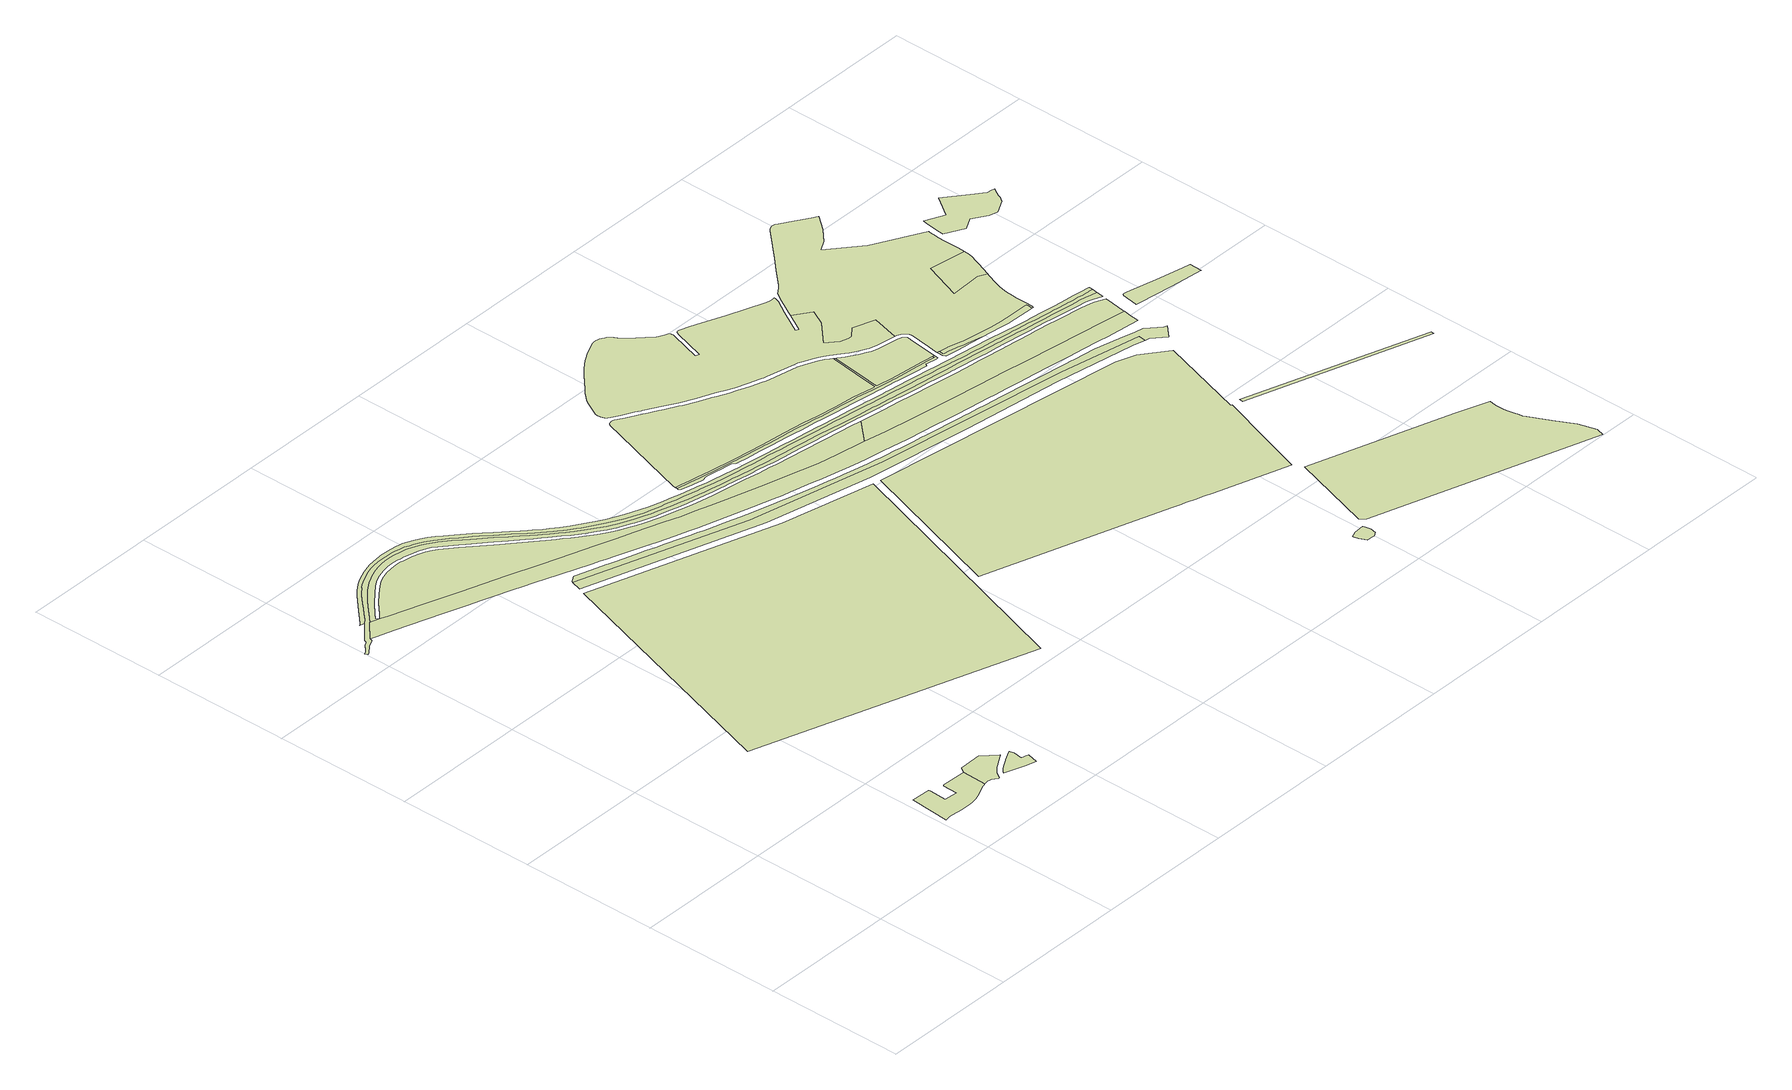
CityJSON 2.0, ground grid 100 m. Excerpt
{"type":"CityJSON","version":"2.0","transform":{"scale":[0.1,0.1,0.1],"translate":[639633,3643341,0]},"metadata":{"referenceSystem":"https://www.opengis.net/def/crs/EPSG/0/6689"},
"CityObjects":{
"landuse1":{"type":"LandUse","attributes":{"class":"211","LandUseDetailAttribute.orgLandUse":"211","LandUseDetailAttribute.areaInSquareMeter":955.73,"LandUseDetailAttribute.urbanPlanType":"21","LandUseDetailAttribute.prefecture":"43","LandUseDetailAttribute.city":"43206","LandUseDetailAttribute.note":"都道府県","LandUseDetailAttribute.surveyYear":2022},"geometry":[{"type":"MultiSurface","lod":"1","boundaries":[[[0,1,2,3,4,5,6,7,8,9,10,11,12,13,14,15,16,17,18,19,20,21,22,23,24,25,26,27,28,29]]]}]},
"landuse2":{"type":"LandUse","attributes":{"class":"202","LandUseDetailAttribute.orgLandUse":"202","LandUseDetailAttribute.areaInSquareMeter":464.9,"LandUseDetailAttribute.urbanPlanType":"21","LandUseDetailAttribute.prefecture":"43","LandUseDetailAttribute.city":"43206","LandUseDetailAttribute.note":"都道府県","LandUseDetailAttribute.surveyYear":2022},"geometry":[{"type":"MultiSurface","lod":"1","boundaries":[[[30,31,25,24,32,33,34,35,36,37,38,39,40,41,42,43,44,45,46,47,48,49,50,51,52,53,54,55,56,57,58,59]]]}]},
"landuse3":{"type":"LandUse","attributes":{"class":"214","LandUseDetailAttribute.orgLandUse":"214","LandUseDetailAttribute.areaInSquareMeter":231.98,"LandUseDetailAttribute.urbanPlanType":"21","LandUseDetailAttribute.prefecture":"43","LandUseDetailAttribute.city":"43206","LandUseDetailAttribute.note":"都道府県","LandUseDetailAttribute.surveyYear":2022},"geometry":[{"type":"MultiSurface","lod":"1","boundaries":[[[60,61,62,63,64,65,66,67,68,69,70,71,72,73,74,75,76]]]}]},
"landuse4":{"type":"LandUse","attributes":{"class":"201","LandUseDetailAttribute.orgLandUse":"201","LandUseDetailAttribute.areaInSquareMeter":40777.56,"LandUseDetailAttribute.urbanPlanType":"21","LandUseDetailAttribute.prefecture":"43","LandUseDetailAttribute.city":"43206","LandUseDetailAttribute.note":"都道府県","LandUseDetailAttribute.surveyYear":2022},"geometry":[{"type":"MultiSurface","lod":"1","boundaries":[[[77,78,79,80,81]]]}]},
"landuse5":{"type":"LandUse","attributes":{"class":"216","LandUseDetailAttribute.orgLandUse":"216","LandUseDetailAttribute.areaInSquareMeter":8289.98,"LandUseDetailAttribute.urbanPlanType":"21","LandUseDetailAttribute.prefecture":"43","LandUseDetailAttribute.city":"43206","LandUseDetailAttribute.note":"都道府県","LandUseDetailAttribute.surveyYear":2022},"geometry":[{"type":"MultiSurface","lod":"1","boundaries":[[[82,83,84,85,86,87,88,89,90,91,92,93,94,95,96,97,98,99,100,101,102,103,104,105,106,107,108,109,110,111,112,113,114,115,116,117,118,119,120,121,122,123,124,125,126,127,128,129,130,131,132,133,134,135,136,137,138,139,140,141,142,143,144,145,146,147,148,149,150,151,152,153,154,155,156,157,158,159,160,161,162,163,164,165,166,167,168,169,170,171,172,173,174,175,176,177,178,179,180,181,182,183,184,185,186,187,188,189,190,191,192,193]]]}]},
"landuse6":{"type":"LandUse","attributes":{"class":"204","LandUseDetailAttribute.orgLandUse":"204","LandUseDetailAttribute.areaInSquareMeter":1965.15,"LandUseDetailAttribute.urbanPlanType":"21","LandUseDetailAttribute.prefecture":"43","LandUseDetailAttribute.city":"43206","LandUseDetailAttribute.note":"都道府県","LandUseDetailAttribute.surveyYear":2022},"geometry":[{"type":"MultiSurface","lod":"1","boundaries":[[[194,195,196,197,198,199,200,201,202,203,204,205,206,207,208,209,210,211,212,213,214,215,216,217,218,219,220,221,222,223,224,225,226,227,228,229,230,231,232,233,234,235,236,237,238,239,240,241,242,243,244,245,246,247,248,249,250,251,252,112,111,110,109,108,107,106,105,253,254,255,256,257,258,259,260,261,262,263,264,265,266,267,268,269,270,271,272,273,274,275,276,277,278,279,280,281,282,283,284,285,286,287,288,289,290,291,292,293,294,295,296,297,298,299,300,301,302,303,304,305,306,307,308,309,310,311,312,313,314,315,316,317,318,319,320,321,322,323,324,325,326,327,328,329,330,331,332,333,334,335,336,337,338,339,340,341,342,343,344,345,346,347,348,349,350,351,352,353,354,355,356,357,358,359,360,361,362,363,364,365,366,367,368,369,370,371,372,373,374,375,376,377,378,379,380,381,382,383,384,385,386,387,388,389,390,391,392,393,394,395,396,397,398,399,400,401,402,403,404,405,406,407,408,409,410,411,412,413,414,415,416,417,418,419,420,421,422,423,424,425,426,427,428,429,430,431,432,433,434,435,436,437,438,439,440,441,442,443,444,445,446,447,448,449,450,451,452,453,454,455,456,457,458,459,460,461,462,463,464,465,466,467,468,469,470,471,472,473,474,475,476,477,478,479,480,481,482,483,484,485,486,487,488]]]}]},
"landuse7":{"type":"LandUse","attributes":{"class":"205","LandUseDetailAttribute.orgLandUse":"205","LandUseDetailAttribute.areaInSquareMeter":1916.48,"LandUseDetailAttribute.urbanPlanType":"21","LandUseDetailAttribute.prefecture":"43","LandUseDetailAttribute.city":"43206","LandUseDetailAttribute.note":"都道府県","LandUseDetailAttribute.surveyYear":2022},"geometry":[{"type":"MultiSurface","lod":"1","boundaries":[[[489,490,491,492,493,494,495,496,497,498,499,500,501,502,503,504,505,506,507,508,509,510,511,512,513,514,515,516,215,214,213,212,211,210,209,208,207,206,205,204,203,202,201,200,199,198,197,196,195,194,488,487,486,485,484,483,482,481,480,479,478,477,476,475,474,473,472,471,470,469,468,467,466,465,464,463,462,461,460,459,458,457,456,455,454,453,452,451,450,449,448,447,446,445,444,443,442,441,440,439,438,437,436,435,434,433,432,431,430,429,428,427,426,425,424,423,422,421,420,419,418,417,416,415,414,413,412,411,410,409,408,407,406,405,404,403,402,401,400,399,398,397,396,395,394,393,392,391,390,389,388,387,386,385,384,383,382,381,380,379,378,377,376,375,517,518,519,520,521,522,523,524,525,526,527,528,529,530,531,532,533,534,535,536,537,538,539,540,541,542,543,544,545,546,547,548,549,550,551,552,553,554,555,556,557,558,559,560,561,562,563,564,565,566,567,568,569,570,571,572,573,574,575,576,577,578,579,580,581,582,583,584,585,586,587,588,589,590,591,592,593,594,595,596,597,598,599,600,601,602,603,604,605,606,607,608,609,610,611,612,613]]]}]},
"landuse8":{"type":"LandUse","attributes":{"class":"205","LandUseDetailAttribute.orgLandUse":"205","LandUseDetailAttribute.areaInSquareMeter":9144.62,"LandUseDetailAttribute.urbanPlanType":"21","LandUseDetailAttribute.prefecture":"43","LandUseDetailAttribute.city":"43206","LandUseDetailAttribute.note":"都道府県","LandUseDetailAttribute.surveyYear":2022},"geometry":[{"type":"MultiSurface","lod":"1","boundaries":[[[269,268,267,266,265,264,263,262,261,260,259,258,257,256,255,254,253,105,104,103,102,101,100,99,98,97,96,95,94,93,92,91,90,89,88,87,86,85,84,83,82,193,614,615,616,617,618,619,620,621,622,623,624,625,626,627,628,629,630,631,632,633,634,635,636,637,638,639,640,641,642,643,644,645,646,647,648,649,650,651,652,653,654,655,656,657,658,659,660,661,662,663,664,665,666,667,668,669,670,671,672,673,674,675,676,677,678,679,680,681,682,683,684,685,686,687,688,689,690,691,692,693,694,695,696,697,698,699,700,701,702,703,704,705,706,707,708,709,710,711,712,713,714,715,716,717,718,719,720,721,722,723,724,725,726,727,728,729,730,731,732,733,734,735,736,737,738,739,740,741,742,743,744,745,746,747,748,749,750,751,752,753,754,755,756,757,758,759,760,761,762,763,764,765,766,767,768,769,770,771,772,773,774,775,776,374,373,372,371,370,369,368,367,366,365,364,363,362,361,360,359,358,357,356,355,354,353,352,351,350,349,348,347,346,345,344,343,342,341,340,339,338,337,336,335,334,333,332,331,330,329,328,327,326,325,324,323,322,321,320,319,318,317,316,315,314,313,312,311,310,309,308,307,306,305,304,303,302,301,300,299,298,297,296,295,294,293,292,291,290,289,288,287,286,285,284,283,282,281,280,279,278,277,276,275,274,273,272,271,270]]]}]},
"landuse9":{"type":"LandUse","attributes":{"class":"204","LandUseDetailAttribute.orgLandUse":"204","LandUseDetailAttribute.areaInSquareMeter":3101.01,"LandUseDetailAttribute.urbanPlanType":"21","LandUseDetailAttribute.prefecture":"43","LandUseDetailAttribute.city":"43206","LandUseDetailAttribute.note":"都道府県","LandUseDetailAttribute.surveyYear":2022},"geometry":[{"type":"MultiSurface","lod":"1","boundaries":[[[777,778,779,780,781,782,783,784,785,786,787,788]]]}]},
"landuse10":{"type":"LandUse","attributes":{"class":"205","LandUseDetailAttribute.orgLandUse":"205","LandUseDetailAttribute.areaInSquareMeter":2282.27,"LandUseDetailAttribute.urbanPlanType":"21","LandUseDetailAttribute.prefecture":"43","LandUseDetailAttribute.city":"43206","LandUseDetailAttribute.note":"都道府県","LandUseDetailAttribute.surveyYear":2022},"geometry":[{"type":"MultiSurface","lod":"1","boundaries":[[[789,790,791,792,793,794,795,796,797,798,799,800,801,802,803,804,805,806,807,808,809,810,811,812,813,814,815,816,817,818,819,820,821,822,823,824,825,826,827,828,829,830,831,832,833,834,835,836,837,838,839,840,841,842,843,844,845,846,847,848,849,850,851,852,853,854,855,856,857,858,859,780,779,778,777,788,787,860,861,862]]]}]},
"landuse11":{"type":"LandUse","attributes":{"class":"205","LandUseDetailAttribute.orgLandUse":"205","LandUseDetailAttribute.areaInSquareMeter":526.59,"LandUseDetailAttribute.urbanPlanType":"21","LandUseDetailAttribute.prefecture":"43","LandUseDetailAttribute.city":"43206","LandUseDetailAttribute.note":"都道府県","LandUseDetailAttribute.surveyYear":2022},"geometry":[{"type":"MultiSurface","lod":"1","boundaries":[[[863,864,865,866,867,868,869,870,871,872,873,874,875,876,877,878,879,880,881,882,883,884,885,886,887,888,889,890,891,892,893,894,895,896,897,898,899,900,901,902,903,904,905,906,907,908,909,910,911,912,913,914,915,916,917,918,919,920,921,922,923,924,925,926,927,928,929,930,931,932,933,934,935,936,937,938,939,940,941,942,943,944,945,946,947,948,949,950,951,952,953,954,955,956,957,958,959]]]}]},
"landuse12":{"type":"LandUse","attributes":{"class":"204","LandUseDetailAttribute.orgLandUse":"204","LandUseDetailAttribute.areaInSquareMeter":368.01,"LandUseDetailAttribute.urbanPlanType":"21","LandUseDetailAttribute.prefecture":"43","LandUseDetailAttribute.city":"43206","LandUseDetailAttribute.note":"都道府県","LandUseDetailAttribute.surveyYear":2022},"geometry":[{"type":"MultiSurface","lod":"1","boundaries":[[[960,961,962,963,964,965,966,967,968,969,970,971,972,973,974,975,976,977,978,979,959,958,957,956,955,954,953,952,951,950,949,948,947,946,945,944,943,942,941,940,939,938,937,936,935,934,933,932,931,930,929,928,927,926,925,924,923,922,921,920,919,918,917,916,915,914,913,912,911,980,981,982,983,984,985,986,987,988]]]}]},
"landuse13":{"type":"LandUse","attributes":{"class":"201","LandUseDetailAttribute.orgLandUse":"201","LandUseDetailAttribute.areaInSquareMeter":10448.86,"LandUseDetailAttribute.urbanPlanType":"21","LandUseDetailAttribute.prefecture":"43","LandUseDetailAttribute.city":"43206","LandUseDetailAttribute.note":"都道府県","LandUseDetailAttribute.surveyYear":2022},"geometry":[{"type":"MultiSurface","lod":"1","boundaries":[[[989,990,991,992,993,994,995,996,997,998,999,1000,1001,1002,1003,1004,1005,1006,1007,1008,1009,1010,1011,1012,1013,1014,1015,1016,1017,1018,1019,1020,1021,1022,1023,1024,1025,863,959,979,978,977,976,975,974,973,972,971,970,969,968,967,966,965,964,963,962,961,960,988,987,986,985,984,983,982,981,980,911,910,1026,1027,1028,1029,1030,1031,1032,1033,1034,1035,1036,1037,1038,1039,1040,1041,1042,1043,1044]]]}]},
"landuse14":{"type":"LandUse","attributes":{"class":"201","LandUseDetailAttribute.orgLandUse":"201","LandUseDetailAttribute.areaInSquareMeter":30130.59,"LandUseDetailAttribute.urbanPlanType":"21","LandUseDetailAttribute.prefecture":"43","LandUseDetailAttribute.city":"43206","LandUseDetailAttribute.note":"都道府県","LandUseDetailAttribute.surveyYear":2022},"geometry":[{"type":"MultiSurface","lod":"1","boundaries":[[[1045,1046,1047,1048,1049,1050,1051,1052,1053,1054,1055,1056,1057,1058,1059,1060]]]}]},
"landuse15":{"type":"LandUse","attributes":{"class":"214","LandUseDetailAttribute.orgLandUse":"214","LandUseDetailAttribute.areaInSquareMeter":123.69,"LandUseDetailAttribute.urbanPlanType":"21","LandUseDetailAttribute.prefecture":"43","LandUseDetailAttribute.city":"43206","LandUseDetailAttribute.note":"都道府県","LandUseDetailAttribute.surveyYear":2022},"geometry":[{"type":"MultiSurface","lod":"1","boundaries":[[[1061,1062,1063,1064,1065,1066,1067,1068,1069,1070,1071,1072]]]}]},
"landuse16":{"type":"LandUse","attributes":{"class":"211","LandUseDetailAttribute.orgLandUse":"211","LandUseDetailAttribute.areaInSquareMeter":11101.46,"LandUseDetailAttribute.urbanPlanType":"21","LandUseDetailAttribute.prefecture":"43","LandUseDetailAttribute.city":"43206","LandUseDetailAttribute.note":"都道府県","LandUseDetailAttribute.surveyYear":2022},"geometry":[{"type":"MultiSurface","lod":"1","boundaries":[[[1073,1074,1075,1076,1077,1078,1079,1080,1081,1082,1083,1084,1085,1086,1087,1088,1089,1090,1091,1092,1093,1094,1095,1096,1097,1098,1099,1100,1101,1102,1103,1104,1105,1106,1107,1108,1109,1110,1111,1112,1113,1114,1115,1116,1117,1118,1119,1120,1121,1122,1123,1124,1125,1126,1127,1128,1129,1130,1131,1132,1133,1134,1135,1136,1137,1138,1139,1140,1141,1142,1143,1144,1145,1146,1147,1148,1149,1150,1151,1152,1153,1154,1155,1156,1157,1158,1159,1160,1161,1162,1163,1164,1165,1166,1167,1168,1169,1170,1171,1172,1173,1174,1175,1176,1177,1178,1179,1180,1181,1182,1183,1184,1185,1186,1187,1188]]]}]},
"landuse17":{"type":"LandUse","attributes":{"class":"201","LandUseDetailAttribute.orgLandUse":"201","LandUseDetailAttribute.areaInSquareMeter":3858.85,"LandUseDetailAttribute.urbanPlanType":"21","LandUseDetailAttribute.prefecture":"43","LandUseDetailAttribute.city":"43206","LandUseDetailAttribute.note":"都道府県","LandUseDetailAttribute.surveyYear":2022},"geometry":[{"type":"MultiSurface","lod":"1","boundaries":[[[1189,1190,1191,1192,1193,1194,1195,1196,1197,1198,1199,1200,1201,1202,1203,1204,1205,1206,1207,1208,1209,614,193,192,191,190,189,188,187,186,185,184,183,1210]]]}]},
"landuse18":{"type":"LandUse","attributes":{"class":"205","LandUseDetailAttribute.orgLandUse":"205","LandUseDetailAttribute.areaInSquareMeter":50.59,"LandUseDetailAttribute.urbanPlanType":"21","LandUseDetailAttribute.prefecture":"43","LandUseDetailAttribute.city":"43206","LandUseDetailAttribute.note":"都道府県","LandUseDetailAttribute.surveyYear":2022},"geometry":[{"type":"MultiSurface","lod":"1","boundaries":[[[1211,1212,1213,1214,1215,1216,1217,1218,1219,1220,1221,1222,1223,1224,1225,1226]]]}]},
"landuse19":{"type":"LandUse","attributes":{"class":"201","LandUseDetailAttribute.orgLandUse":"201","LandUseDetailAttribute.areaInSquareMeter":9994.06,"LandUseDetailAttribute.urbanPlanType":"21","LandUseDetailAttribute.prefecture":"43","LandUseDetailAttribute.city":"43206","LandUseDetailAttribute.note":"都道府県","LandUseDetailAttribute.surveyYear":2022},"geometry":[{"type":"MultiSurface","lod":"1","boundaries":[[[1227,1228,1229,1230,1231,1232,1233,1234,1235,1236,1237,1238,1239,1240,1241,1242,1243,1244,1245,1246]]]}]},
"landuse20":{"type":"LandUse","attributes":{"class":"204","LandUseDetailAttribute.orgLandUse":"204","LandUseDetailAttribute.areaInSquareMeter":296.75,"LandUseDetailAttribute.urbanPlanType":"21","LandUseDetailAttribute.prefecture":"43","LandUseDetailAttribute.city":"43206","LandUseDetailAttribute.note":"都道府県","LandUseDetailAttribute.surveyYear":2022},"geometry":[{"type":"MultiSurface","lod":"1","boundaries":[[[1247,1248,1249,1250,1251,1252,1253,1254,1255,1256,1257,1258,1226,1225,1224,1223,1222,1221,1220,1219,1218,1217,1259,1260,1261,1262,1263,1264,1265,1266]]]}]},
"landuse21":{"type":"LandUse","attributes":{"class":"201","LandUseDetailAttribute.orgLandUse":"201","LandUseDetailAttribute.areaInSquareMeter":12356.63,"LandUseDetailAttribute.urbanPlanType":"21","LandUseDetailAttribute.prefecture":"43","LandUseDetailAttribute.city":"43206","LandUseDetailAttribute.note":"都道府県","LandUseDetailAttribute.surveyYear":2022},"geometry":[{"type":"MultiSurface","lod":"1","boundaries":[[[1267,1268,1269,1270,1271,1272,1273,1274,1275,1276,1277,1278,1279,1280,1281,1282,1283,1284,1285,1286,1287,1166,1165,1164,1163,1162,1161,1160,1159,1158,1157,1288,1289,1290,1291,1292,1293,1294,1295,1296,1297,1298,1211,1226,1258,1257,1256,1255,1254,1253,1252,1251,1250,1249,1248,1247,1266,1265,1299,1300,1301,1302,1303,1304,1305,1306,1307,1308,1309,1310,1311,1312,1313,1314,1315,1316,1317,1318,1319,1320,1321,1322,1323,1324,1325,1326,1327]]]}]},
"landuse22":{"type":"LandUse","attributes":{"class":"211","LandUseDetailAttribute.orgLandUse":"211","LandUseDetailAttribute.areaInSquareMeter":777.8,"LandUseDetailAttribute.urbanPlanType":"21","LandUseDetailAttribute.prefecture":"43","LandUseDetailAttribute.city":"43206","LandUseDetailAttribute.note":"都道府県","LandUseDetailAttribute.surveyYear":2022},"geometry":[{"type":"MultiSurface","lod":"1","boundaries":[[[1328,1329,1330,1314,1313,1312,1311,1310,1331]]]}]},
"landuse23":{"type":"LandUse","attributes":{"class":"204","LandUseDetailAttribute.orgLandUse":"204","LandUseDetailAttribute.areaInSquareMeter":366.15,"LandUseDetailAttribute.urbanPlanType":"21","LandUseDetailAttribute.prefecture":"43","LandUseDetailAttribute.city":"43206","LandUseDetailAttribute.note":"都道府県","LandUseDetailAttribute.surveyYear":2022},"geometry":[{"type":"MultiSurface","lod":"1","boundaries":[[[1332,1333,1334,1335,1336]]]}]},
"landuse24":{"type":"LandUse","attributes":{"class":"214","LandUseDetailAttribute.orgLandUse":"214","LandUseDetailAttribute.areaInSquareMeter":592.04,"LandUseDetailAttribute.urbanPlanType":"21","LandUseDetailAttribute.prefecture":"43","LandUseDetailAttribute.city":"43206","LandUseDetailAttribute.note":"都道府県","LandUseDetailAttribute.surveyYear":2022},"geometry":[{"type":"MultiSurface","lod":"1","boundaries":[[[1337,1338,1339,1340,1341,1342,1343,1344,1345,1346,1347,1348,1349,1350,1351,1352,1353,1354,1355]]]}]},
"landuse25":{"type":"LandUse","attributes":{"class":"211","LandUseDetailAttribute.orgLandUse":"211","LandUseDetailAttribute.areaInSquareMeter":1143.35,"LandUseDetailAttribute.urbanPlanType":"21","LandUseDetailAttribute.prefecture":"43","LandUseDetailAttribute.city":"43206","LandUseDetailAttribute.note":"都道府県","LandUseDetailAttribute.surveyYear":2022},"geometry":[{"type":"MultiSurface","lod":"1","boundaries":[[[1356,1357,1358,1359,1360,1361,1362,1363,1364,1365,1366,1367,1368,1369,1370,1371,1372,1373,1374,1375,1376,1377]]]}]}
},
"vertices":[
[1211,653,0],[1206,663,0],[1069,670,0],[1045,378,0],[1063,383,0],[1080,386,0],[1095,387,0],[1109,387,0],[1147,381,0],[1163,379,0],[1208,377,0],[1248,377,0],[1268,379,0],[1282,380,0],[1297,382,0],[1315,385,0],[1331,389,0],[1347,393,0],[1361,398,0],[1380,406,0],[1418,425,0],[1445,437,0],[1459,442,0],[1475,447,0],[1483,449,0],[1490,627,0],[1309,630,0],[1303,623,0],[1300,517,0],[1201,524,0],
[1680,672,0],[1518,667,0],[1490,451,0],[1507,455,0],[1515,456,0],[1524,456,0],[1532,454,0],[1544,450,0],[1557,444,0],[1566,438,0],[1574,432,0],[1581,427,0],[1583,426,0],[1585,425,0],[1587,425,0],[1589,425,0],[1591,426,0],[1592,427,0],[1595,431,0],[1599,437,0],[1606,449,0],[1616,464,0],[1623,472,0],[1632,483,0],[1644,493,0],[1657,504,0],[1677,517,0],[1755,565,0],[1773,575,0],[1774,576,0],
[1869,451,0],[1835,461,0],[1847,528,0],[1836,560,0],[1806,543,0],[1756,516,0],[1739,506,0],[1698,483,0],[1681,472,0],[1670,462,0],[1661,455,0],[1654,447,0],[1648,440,0],[1646,436,0],[1787,391,0],[1867,365,0],[1891,446,0],
[2715,3174,0],[1363,3608,0],[783,1767,0],[2774,1125,0],[3389,3025,0],
[3477,3393,0],[3332,3418,0],[3094,3480,0],[2944,3519,0],[2768,3570,0],[2677,3596,0],[2566,3628,0],[2458,3659,0],[2363,3686,0],[2246,3726,0],[2138,3762,0],[2051,3791,0],[1918,3836,0],[1778,3882,0],[1633,3931,0],[1418,4003,0],[1195,4079,0],[876,4187,0],[646,4265,0],[496,4316,0],[401,4349,0],[343,4370,0],[290,4389,0],[271,4396,0],[261,4387,0],[229,4357,0],[211,4340,0],[189,4320,0],[174,4306,0],[147,4281,0],[146,4279,0],[150,4278,0],[182,4267,0],[313,4224,0],[402,4195,0],[529,4154,0],[649,4113,0],[798,4063,0],[892,4031,0],[971,4004,0],[1112,3957,0],[1162,3939,0],[1250,3908,0],[1311,3886,0],[1426,3845,0],[1516,3813,0],[1628,3773,0],[1683,3753,0],[1717,3741,0],[1785,3717,0],[1874,3686,0],[1934,3664,0],[1993,3643,0],[2002,3640,0],[2067,3619,0],[2181,3582,0],[2273,3552,0],[2335,3533,0],[2410,3511,0],[2558,3469,0],[2720,3423,0],[2870,3384,0],[2935,3366,0],[2992,3353,0],[3028,3344,0],[3094,3329,0],[3164,3312,0],[3222,3299,0],[3288,3285,0],[3373,3266,0],[3427,3255,0],[3503,3240,0],[3561,3228,0],[3622,3219,0],[3679,3209,0],[3759,3196,0],[3876,3177,0],[4010,3157,0],[4101,3144,0],[4183,3133,0],[4288,3118,0],[4358,3109,0],[4477,3094,0],[4519,3088,0],[4587,3079,0],[4670,3068,0],[4716,3062,0],[4782,3053,0],[4903,3037,0],[5027,3021,0],[5103,3011,0],[5173,3002,0],[5305,2985,0],[5413,2971,0],[5498,2958,0],[5533,2954,0],[5739,2930,0],[5741,2938,0],[5745,2973,0],[5752,3016,0],[5757,3053,0],[5757,3055,0],[5581,3080,0],[5407,3105,0],[5202,3134,0],[4966,3167,0],[4804,3190,0],[4594,3219,0],[4375,3249,0],[4077,3290,0],[3856,3328,0],[3685,3358,0],
[935,4763,0],[903,4768,0],[872,4770,0],[841,4770,0],[812,4770,0],[779,4769,0],[735,4764,0],[702,4759,0],[651,4742,0],[616,4727,0],[570,4706,0],[533,4684,0],[515,4672,0],[500,4658,0],[472,4636,0],[449,4614,0],[421,4585,0],[391,4555,0],[356,4519,0],[313,4475,0],[272,4434,0],[241,4407,0],[229,4397,0],[195,4368,0],[176,4351,0],[153,4331,0],[137,4318,0],[109,4293,0],[108,4292,0],[105,4283,0],[101,4274,0],[96,4269,0],[85,4263,0],[74,4258,0],[66,4253,0],[59,4246,0],[48,4233,0],[28,4213,0],[21,4208,0],[13,4204,0],[4,4200,0],[13,4179,0],[22,4185,0],[31,4192,0],[38,4200,0],[44,4205,0],[57,4211,0],[66,4218,0],[73,4224,0],[81,4231,0],[90,4237,0],[99,4241,0],[109,4245,0],[121,4249,0],[129,4255,0],[134,4258,0],[137,4261,0],[139,4266,0],[142,4274,0],[308,4430,0],[335,4458,0],[359,4482,0],[391,4514,0],[429,4552,0],[469,4589,0],[510,4624,0],[578,4670,0],[617,4691,0],[659,4710,0],[702,4726,0],[745,4738,0],[788,4744,0],[833,4747,0],[889,4744,0],[950,4736,0],[988,4729,0],[1032,4715,0],[1088,4690,0],[1115,4672,0],[1163,4642,0],[1176,4632,0],[1244,4580,0],[1293,4535,0],[1329,4502,0],[1359,4475,0],[1409,4429,0],[1435,4406,0],[1501,4345,0],[1521,4327,0],[1553,4297,0],[1586,4267,0],[1600,4254,0],[1614,4241,0],[1635,4223,0],[1680,4182,0],[1691,4172,0],[1735,4136,0],[1767,4109,0],[1810,4078,0],[1842,4054,0],[1861,4040,0],[1911,4006,0],[1926,3996,0],[1982,3962,0],[2053,3924,0],[2121,3897,0],[2142,3888,0],[2173,3877,0],[2211,3863,0],[2256,3846,0],[2306,3832,0],[2357,3818,0],[2393,3807,0],[2444,3794,0],[2479,3784,0],[2517,3774,0],[2558,3765,0],[2600,3757,0],[2647,3748,0],[2693,3740,0],[2729,3734,0],[2771,3727,0],[2835,3716,0],[2870,3710,0],[2899,3705,0],[2945,3697,0],[2982,3691,0],[3013,3686,0],[3050,3680,0],[3124,3670,0],[3156,3666,0],[3172,3665,0],[3237,3656,0],[3279,3651,0],[3369,3640,0],[3387,3638,0],[3452,3629,0],[3480,3626,0],[3549,3616,0],[3655,3601,0],[3721,3591,0],[3778,3583,0],[3818,3577,0],[3873,3569,0],[3993,3553,0],[4013,3550,0],[4082,3541,0],[4104,3538,0],[4155,3531,0],[4192,3526,0],[4272,3515,0],[4298,3512,0],[4366,3502,0],[4404,3497,0],[4486,3488,0],[4538,3482,0],[4578,3477,0],[4624,3472,0],[4680,3465,0],[4761,3454,0],[4823,3446,0],[4903,3435,0],[4944,3430,0],[4994,3423,0],[5022,3419,0],[5065,3414,0],[5121,3407,0],[5158,3402,0],[5212,3395,0],[5267,3388,0],[5303,3383,0],[5337,3379,0],[5384,3373,0],[5434,3366,0],[5490,3359,0],[5586,3347,0],[5641,3341,0],[5665,3339,0],[5707,3331,0],[5747,3323,0],[5794,3313,0],[5800,3351,0],[5792,3352,0],[5778,3354,0],[5766,3355,0],[5740,3356,0],[5715,3358,0],[5704,3360,0],[5686,3364,0],[5664,3366,0],[5647,3366,0],[5630,3367,0],[5612,3369,0],[5602,3371,0],[5582,3374,0],[5558,3377,0],[5529,3381,0],[5477,3388,0],[5450,3392,0],[5402,3398,0],[5333,3407,0],[5316,3410,0],[5280,3415,0],[5199,3425,0],[5182,3428,0],[5154,3431,0],[5119,3436,0],[5054,3444,0],[5021,3448,0],[4930,3459,0],[4909,3462,0],[4833,3473,0],[4817,3475,0],[4776,3481,0],[4679,3495,0],[4667,3497,0],[4637,3502,0],[4549,3515,0],[4505,3521,0],[4414,3534,0],[4396,3536,0],[4331,3545,0],[4272,3553,0],[4191,3564,0],[4167,3568,0],[4121,3574,0],[4067,3582,0],[4029,3588,0],[3979,3595,0],[3883,3609,0],[3791,3621,0],[3723,3631,0],[3650,3641,0],[3556,3653,0],[3493,3661,0],[3482,3663,0],[3396,3675,0],[3357,3680,0],[3289,3689,0],[3256,3694,0],[3188,3703,0],[3154,3708,0],[3071,3717,0],[3010,3724,0],[2980,3729,0],[2942,3734,0],[2879,3743,0],[2839,3748,0],[2759,3764,0],[2731,3769,0],[2711,3773,0],[2654,3785,0],[2633,3789,0],[2589,3799,0],[2524,3812,0],[2472,3823,0],[2449,3829,0],[2394,3842,0],[2357,3850,0],[2330,3857,0],[2291,3867,0],[2241,3881,0],[2174,3907,0],[2121,3928,0],[2060,3958,0],[1992,3992,0],[1949,4018,0],[1922,4034,0],[1869,4068,0],[1843,4085,0],[1797,4118,0],[1775,4134,0],[1744,4156,0],[1708,4187,0],[1695,4198,0],[1640,4247,0],[1607,4278,0],[1555,4327,0],[1535,4347,0],[1454,4423,0],[1414,4461,0],[1391,4481,0],[1358,4510,0],[1320,4544,0],[1297,4563,0],[1266,4589,0],[1251,4602,0],[1193,4644,0],[1171,4660,0],[1120,4696,0],[1084,4714,0],[1058,4726,0],[1033,4736,0],[1003,4749,0],[972,4757,0],
[1000,4789,0],[973,4793,0],[927,4798,0],[882,4800,0],[839,4801,0],[822,4800,0],[801,4799,0],[766,4795,0],[726,4789,0],[686,4779,0],[644,4766,0],[606,4751,0],[563,4731,0],[523,4707,0],[472,4672,0],[432,4636,0],[391,4596,0],[318,4524,0],[292,4498,0],[258,4464,0],[225,4432,0],[221,4428,0],[216,4424,0],[212,4422,0],[207,4421,0],[201,4422,0],[207,4420,0],[215,4417,0],[5802,3364,0],[5805,3383,0],[5726,3392,0],[5669,3398,0],[5618,3404,0],[5520,3415,0],[5462,3422,0],[5423,3426,0],[5329,3438,0],[5294,3442,0],[5184,3459,0],[5150,3464,0],[5092,3473,0],[5020,3484,0],[4955,3493,0],[4918,3498,0],[4846,3508,0],[4810,3513,0],[4777,3517,0],[4677,3530,0],[4652,3534,0],[4551,3547,0],[4521,3551,0],[4484,3556,0],[4422,3564,0],[4390,3568,0],[4335,3576,0],[4272,3584,0],[4189,3595,0],[4168,3598,0],[4135,3602,0],[4056,3613,0],[3995,3622,0],[3965,3626,0],[3887,3637,0],[3800,3648,0],[3773,3652,0],[3724,3658,0],[3664,3666,0],[3648,3668,0],[3613,3673,0],[3545,3682,0],[3502,3687,0],[3473,3691,0],[3404,3700,0],[3336,3709,0],[3269,3718,0],[3198,3727,0],[3168,3731,0],[3086,3743,0],[3005,3754,0],[2978,3758,0],[2936,3764,0],[2861,3776,0],[2770,3792,0],[2748,3796,0],[2725,3801,0],[2660,3816,0],[2638,3820,0],[2579,3833,0],[2529,3845,0],[2487,3854,0],[2454,3862,0],[2405,3874,0],[2376,3881,0],[2304,3902,0],[2260,3916,0],[2198,3939,0],[2147,3961,0],[2087,3986,0],[2030,4015,0],[1975,4045,0],[1942,4065,0],[1880,4104,0],[1838,4131,0],[1785,4171,0],[1733,4210,0],[1701,4235,0],[1675,4257,0],[1673,4258,0],[1651,4278,0],[1632,4296,0],[1598,4327,0],[1564,4361,0],[1553,4372,0],[1478,4443,0],[1430,4489,0],[1383,4531,0],[1357,4555,0],[1302,4604,0],[1249,4649,0],[1210,4681,0],[1171,4710,0],[1131,4736,0],[1092,4756,0],[1058,4772,0],[1024,4784,0],
[3831,3514,0],[3755,3524,0],[3663,3537,0],[3535,3554,0],[3371,3576,0],[3263,3590,0],[3154,3605,0],[3100,3614,0],[3010,3628,0],[2914,3644,0],[2828,3658,0],[2798,3663,0],[2757,3669,0],[2654,3686,0],[2570,3701,0],[2527,3710,0],[2478,3721,0],[2411,3738,0],[2349,3754,0],[2269,3775,0],[2161,3810,0],[2110,3830,0],[2073,3847,0],[1996,3882,0],[1940,3910,0],[1882,3948,0],[1824,3987,0],[1747,4045,0],[1708,4078,0],[1677,4103,0],[1626,4145,0],[1568,4192,0],[1436,4306,0],[1381,4353,0],[1219,4495,0],[1120,4578,0],[1090,4599,0],[1049,4621,0],[1009,4633,0],[960,4647,0],[905,4658,0],[890,4661,0],[870,4665,0],[833,4668,0],[784,4664,0],[734,4658,0],[684,4642,0],[641,4623,0],[596,4595,0],[534,4547,0],[461,4486,0],[376,4406,0],[344,4376,0],[319,4391,0],[364,4434,0],[431,4498,0],[441,4507,0],[516,4569,0],[580,4619,0],[627,4648,0],[674,4669,0],[728,4686,0],[781,4693,0],[834,4696,0],[874,4693,0],[895,4689,0],[911,4687,0],[966,4675,0],[1018,4661,0],[1060,4647,0],[1105,4624,0],[1138,4601,0],[1238,4517,0],[1271,4487,0],[1373,4399,0],[1400,4375,0],[1438,4343,0],[1470,4315,0],[1549,4247,0],[1587,4215,0],[1625,4183,0],[1656,4158,0],[1676,4141,0],[1721,4104,0],[1757,4075,0],[1765,4068,0],[1841,4011,0],[1898,3972,0],[1954,3936,0],[2009,3908,0],[2064,3883,0],[2094,3869,0],[2121,3856,0],[2171,3837,0],[2263,3807,0],[2277,3803,0],[2356,3782,0],[2418,3766,0],[2484,3749,0],[2533,3738,0],[2576,3729,0],[2659,3715,0],[2673,3712,0],[2727,3704,0],[2785,3694,0],[2797,3692,0],[2831,3687,0],[2863,3681,0],[2907,3674,0],[2948,3667,0],[2996,3660,0],[3014,3657,0],[3030,3654,0],[3102,3643,0],[3158,3633,0],[3250,3622,0],[3271,3619,0],[3379,3606,0],[3425,3600,0],[3508,3590,0],[3542,3586,0],[3659,3571,0],[3717,3564,0],[3769,3557,0],[3824,3551,0],[3836,3549,0],[3855,3546,0],[4002,3525,0],[4092,3512,0],[4146,3504,0],[4193,3497,0],[4272,3486,0],[4343,3476,0],[4401,3467,0],[4469,3458,0],[4571,3443,0],[4591,3440,0],[4609,3437,0],[4641,3433,0],[4702,3424,0],[4741,3419,0],[4804,3411,0],[4829,3408,0],[4865,3403,0],[4961,3392,0],[5014,3385,0],[5077,3377,0],[5123,3372,0],[5204,3362,0],[5229,3359,0],[5247,3356,0],[5287,3352,0],[5362,3343,0],[5391,3339,0],[5440,3331,0],[5461,3328,0],[5604,3307,0],[5623,3304,0],[5658,3299,0],[5693,3292,0],[5723,3283,0],[5785,3257,0],[5791,3290,0],
[5028,2927,0],[3599,3131,0],[2609,3344,0],[1405,3733,0],[1378,3655,0],[2656,3251,0],[3429,3087,0],[4206,2971,0],[4930,2881,0],[5525,2784,0],[5616,2760,0],[5622,2816,0],
[5797,2765,0],[5779,2779,0],[5766,2790,0],[5697,2850,0],[5642,2863,0],[5524,2890,0],[5343,2932,0],[5179,2955,0],[5154,2958,0],[5117,2963,0],[5044,2973,0],[4951,2986,0],[4846,3000,0],[4792,3008,0],[4718,3018,0],[4681,3023,0],[4593,3035,0],[4524,3044,0],[4472,3051,0],[4406,3060,0],[4330,3070,0],[4312,3073,0],[4234,3083,0],[4137,3096,0],[4109,3099,0],[4055,3107,0],[3991,3116,0],[3955,3121,0],[3882,3132,0],[3786,3146,0],[3739,3153,0],[3663,3165,0],[3623,3171,0],[3595,3176,0],[3548,3184,0],[3523,3188,0],[3498,3193,0],[3421,3209,0],[3344,3225,0],[3280,3239,0],[3230,3251,0],[3158,3266,0],[3087,3284,0],[3045,3293,0],[2964,3313,0],[2940,3319,0],[2899,3329,0],[2857,3340,0],[2785,3359,0],[2689,3384,0],[2595,3410,0],[2537,3427,0],[2482,3444,0],[2419,3463,0],[2345,3485,0],[2299,3499,0],[2248,3516,0],[2186,3536,0],[2077,3570,0],[2034,3584,0],[2016,3590,0],[1950,3612,0],[1876,3636,0],[1744,3679,0],[1686,3699,0],[1682,3700,0],[1654,3709,0],[1521,3749,0],[1460,3768,0],[1453,3770,0],[1409,3743,0],[5644,2752,0],[5736,2674,0],[5814,2756,0],
[2563,3914,0],[2561,3898,0],[2559,3887,0],[2570,3870,0],[2643,3855,0],[2665,3850,0],[2718,3840,0],[2736,3837,0],[2769,3847,0],[2790,3844,0],[2839,3837,0],[2913,3826,0],[2924,3825,0],[2973,3818,0],[2996,3797,0],[3019,3794,0],[3079,3786,0],[3192,3772,0],[3233,3767,0],[3288,3761,0],[3342,3754,0],[3418,3744,0],[3457,3738,0],[3525,3729,0],[3599,3719,0],[3645,3713,0],[3687,3707,0],[3727,3701,0],[3814,3689,0],[3859,3683,0],[3945,3671,0],[3986,3666,0],[4017,3661,0],[4105,3649,0],[4135,3645,0],[4169,3641,0],[4221,3633,0],[4284,3625,0],[4296,3623,0],[4341,3617,0],[4456,3601,0],[4514,3593,0],[4530,3591,0],[4541,3608,0],[4553,3606,0],[4627,3595,0],[4638,3593,0],[4643,3628,0],[4631,3629,0],[4629,3613,0],[4574,3620,0],[4566,3621,0],[4535,3624,0],[4509,3627,0],[4490,3629,0],[4310,3647,0],[4291,3649,0],[4265,3653,0],[4190,3664,0],[4151,3670,0],[4136,3672,0],[4129,3673,0],[4000,3696,0],[3988,3698,0],[3975,3699,0],[3877,3709,0],[3840,3713,0],[3832,3714,0],[3711,3729,0],[3700,3731,0],[3665,3737,0],[3590,3749,0],[3583,3750,0],[3539,3756,0],[3438,3769,0],[3426,3770,0],[3395,3774,0],[3288,3786,0],[3253,3790,0],[3231,3793,0],[3049,3816,0],[3028,3819,0],[3000,3823,0],[2922,3835,0],[2883,3841,0],[2835,3849,0],[2800,3855,0],[2754,3863,0],[2740,3865,0],[2730,3867,0],[2669,3877,0],[2661,3879,0],[2624,3886,0],[2596,3891,0],[2566,3897,0],[2561,3897,0],[2564,3913,0],
[4181,3762,0],[4221,4058,0],[4212,4065,0],[4170,3759,0],[4165,3717,0],[4162,3693,0],[4160,3684,0],[4154,3685,0],[4143,3687,0],[3991,3713,0],[3842,3729,0],[3702,3747,0],[3585,3766,0],[3428,3786,0],[3255,3805,0],[3030,3834,0],[2837,3865,0],[2736,3882,0],[2672,3893,0],[2612,3904,0],[4624,3630,0],[4576,3636,0],[4568,3637,0],[4536,3640,0],[4508,3643,0],[4293,3665,0],[4188,3680,0],[4170,3683,0],[4173,3704,0],
[4213,4074,0],[4199,4084,0],[4170,4103,0],[4144,4117,0],[4120,4129,0],[4045,4162,0],[4023,4171,0],[4002,4176,0],[3796,4220,0],[3770,4226,0],[3745,4234,0],[3659,4261,0],[3573,4293,0],[3527,4312,0],[3448,4348,0],[3418,4361,0],[3409,4365,0],[3334,4398,0],[3227,4449,0],[3217,4455,0],[3134,4499,0],[3101,4517,0],[3016,4564,0],[3010,4567,0],[2973,4587,0],[2895,4630,0],[2848,4655,0],[2837,4659,0],[2829,4661,0],[2817,4661,0],[2808,4659,0],[2800,4656,0],[2793,4650,0],[2788,4642,0],[2751,4524,0],[2650,4198,0],[2566,3928,0],[4655,3713,0],[4669,3816,0],[4676,3867,0],[4675,3875,0],[4672,3881,0],[4664,3891,0],[4654,3898,0],[4648,3902,0],[4640,3905,0],[4628,3908,0],[4482,3928,0],[4450,3936,0],[4424,3946,0],[4395,3959,0],[4348,3982,0],[4302,4009,0],[4275,4026,0],[4234,4058,0],[4220,4068,0],
[5328,1532,0],[5460,1916,0],[5448,1920,0],[5648,2562,0],[5463,2698,0],[5326,2747,0],[3449,3016,0],[3089,1904,0],[4412,1487,0],[4473,1467,0],[4505,1457,0],[4577,1434,0],[4620,1420,0],[4682,1400,0],[5226,1227,0],[5320,1509,0],
[5011,478,0],[4956,472,0],[4910,456,0],[4911,447,0],[4918,414,0],[4946,362,0],[4980,363,0],[5004,362,0],[5036,381,0],[5042,425,0],[5034,466,0],[5032,479,0],
[3750,4961,0],[3751,4970,0],[3750,4982,0],[3748,4990,0],[3745,4995,0],[3741,4998,0],[3737,5001,0],[3718,5008,0],[3694,5019,0],[3671,5034,0],[3645,5057,0],[3626,5074,0],[3619,5080,0],[3538,5162,0],[3513,5190,0],[3490,5229,0],[3485,5238,0],[3480,5243,0],[3478,5245,0],[3471,5253,0],[3461,5260,0],[3442,5272,0],[3436,5275,0],[3422,5281,0],[3410,5286,0],[3395,5288,0],[3383,5288,0],[3370,5287,0],[3358,5284,0],[3345,5279,0],[3322,5269,0],[3255,5236,0],[3236,5224,0],[3221,5216,0],[3191,5198,0],[3161,5177,0],[3126,5148,0],[3080,5107,0],[3020,5052,0],[2973,5008,0],[2940,4977,0],[2893,4926,0],[2880,4910,0],[2870,4893,0],[2859,4871,0],[2838,4829,0],[2823,4799,0],[2817,4783,0],[2815,4762,0],[2815,4744,0],[2817,4729,0],[2823,4716,0],[2834,4705,0],[2837,4703,0],[2853,4693,0],[2910,4661,0],[2989,4619,0],[3026,4598,0],[3032,4595,0],[3154,4527,0],[3241,4481,0],[3347,4430,0],[3431,4394,0],[3462,4380,0],[3540,4345,0],[3585,4326,0],[3669,4295,0],[3756,4267,0],[3779,4260,0],[3803,4254,0],[4011,4211,0],[4034,4204,0],[4058,4194,0],[4135,4161,0],[4161,4148,0],[4188,4133,0],[4219,4113,0],[4296,4054,0],[4320,4038,0],[4364,4013,0],[4410,3990,0],[4437,3978,0],[4460,3970,0],[4489,3963,0],[4635,3942,0],[4684,4141,0],[4528,4193,0],[4460,4140,0],[4433,4140,0],[4376,4156,0],[4293,4224,0],[4441,4372,0],[4498,4481,0],[4377,4563,0],[4301,4429,0],[4280,4441,0],[4378,4616,0],[4436,4718,0],[4449,4751,0],[4447,4760,0],[4429,4757,0],[4407,4758,0],[4382,4763,0],[4122,4861,0],[3960,4922,0],[3886,4950,0],[3818,4973,0],[3809,4976,0],[3803,4977,0],[3798,4976,0],[3792,4973,0],[3787,4969,0],[3783,4964,0],[3779,4956,0],[3704,4716,0],[3676,4725,0],
[5713,3255,0],[5685,3263,0],[5653,3269,0],[5618,3275,0],[5436,3302,0],[5398,3307,0],[5370,3312,0],[5244,3328,0],[5204,3333,0],[5093,3346,0],[5008,3357,0],[4962,3362,0],[4835,3378,0],[4790,3384,0],[4721,3391,0],[4604,3403,0],[4454,3424,0],[4397,3433,0],[4242,3455,0],[4135,3470,0],[4013,3488,0],[5782,3226,0],
[4679,3633,0],[4677,3588,0],[4690,3570,0],[4777,3559,0],[4839,3552,0],[4879,3547,0],[4984,3534,0],[4879,3556,0],[4870,3558,0],[4848,3563,0],[4807,3574,0],[4758,3587,0],[4748,3589,0],[4695,3596,0],[4690,3597,0],[4694,3631,0],
[6703,195,0],[6627,336,0],[6553,480,0],[6548,487,0],[6545,495,0],[6543,504,0],[6542,512,0],[6538,541,0],[6534,554,0],[6527,595,0],[6519,633,0],[6519,698,0],[6528,752,0],[6316,821,0],[6296,828,0],[5263,1155,0],[5073,546,0],[5104,511,0],[6723,7,0],[6737,64,0],
[5412,3542,0],[5413,3551,0],[5408,3551,0],[5229,3552,0],[5180,3553,0],[5127,3557,0],[5082,3561,0],[4877,3594,0],[4855,3598,0],[4766,3621,0],[4754,3623,0],[4699,3631,0],[5053,3525,0],[5137,3515,0],[5186,3509,0],[5204,3507,0],[5257,3506,0],[5359,3504,0],[5407,3503,0],[5412,3507,0],
[5230,5139,0],[5105,5214,0],[5047,5249,0],[5032,5259,0],[5028,5261,0],[5023,5263,0],[5016,5264,0],[5008,5265,0],[5000,5264,0],[4992,5262,0],[4983,5258,0],[4975,5253,0],[4965,5244,0],[4760,5030,0],[4673,4939,0],[4567,4829,0],[4548,4809,0],[4517,4788,0],[4498,4777,0],[4471,4730,0],[4396,4596,0],[4650,3938,0],[4662,3934,0],[4673,3928,0],[4688,3917,0],[4701,3900,0],[4710,3884,0],[4711,3866,0],[4702,3799,0],[4689,3709,0],[4680,3643,0],[4679,3636,0],[5419,3503,0],[5425,3519,0],[5425,3565,0],[5426,3645,0],[5428,3681,0],[5430,3703,0],[5433,3733,0],[5440,3773,0],[5450,3809,0],[5462,3849,0],[5491,3923,0],[5498,3940,0],[5439,3972,0],[5206,3959,0],[5311,4244,0],[5581,4204,0],[5583,4218,0],[5584,4274,0],[5583,4328,0],[5584,4379,0],[5587,4440,0],[5589,4458,0],[5591,4481,0],[5594,4505,0],[5242,4691,0],[5012,4876,0],[5094,4923,0],[5181,5007,0],[5268,5116,0],
[5555,4088,0],[5571,4134,0],[5579,4174,0],[5543,4053,0],
[5533,1919,0],[5527,1891,0],[5527,1890,0],[6830,1478,0],[6835,1502,0],
[6334,3085,0],[6173,3120,0],[6139,3127,0],[5946,3169,0],[5920,3174,0],[5898,3179,0],[5892,3179,0],[5888,3177,0],[5884,3175,0],[5881,3171,0],[5880,3168,0],[5862,3056,0],[5861,3049,0],[5890,3044,0],[6143,3013,0],[6303,2994,0],[6386,2984,0],[6390,2983,0],[6391,3073,0],
[5897,4691,0],[5794,4539,0],[5656,4600,0],[5650,4572,0],[5646,4541,0],[5640,4500,0],[5636,4453,0],[5634,4437,0],[5634,4425,0],[5770,4355,0],[5859,4404,0],[5966,4338,0],[6025,4323,0],[6125,4377,0],[6150,4412,0],[6157,4431,0],[6172,4460,0],[6195,4496,0],[6169,4499,0],[6140,4505,0],[6115,4519,0],[6077,4549,0]
]}
